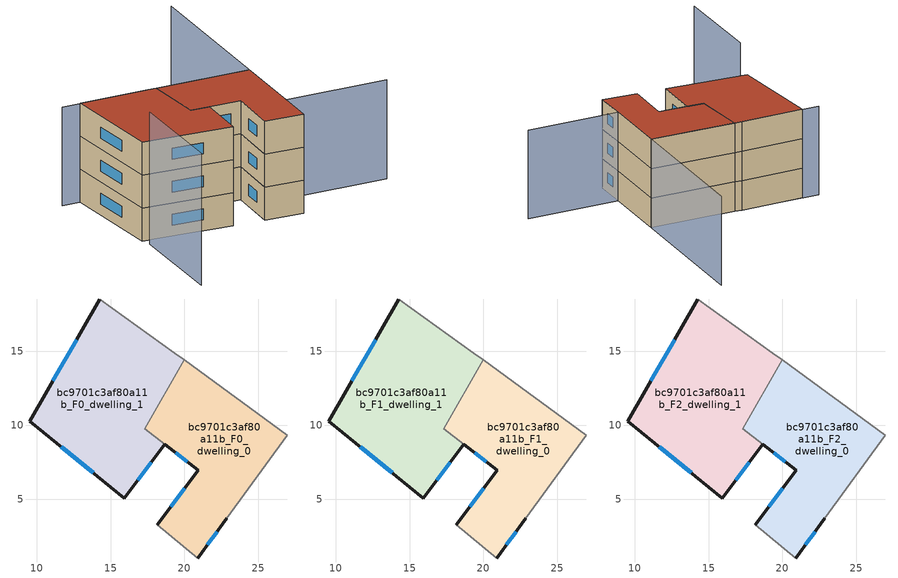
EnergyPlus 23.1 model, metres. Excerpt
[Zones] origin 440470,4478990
bc9701c3af80a11b_F0_dwelling_0
 floor ground (EU_floor_Construction): 26.96,9.31 22.87,3.68 20.91,1 18.17,3.24 20.94,6.95 18.66,8.71 17.32,9.76 19.97,14.43 z0
 wall outside (EU_wall_Construction): 18.66,8.71 20.94,6.95 18.17,3.24 / 20.91,1 22.87,3.68 z0:3
 wall adiabatic (EU_wall_Construction): 22.87,3.68 26.96,9.31 19.97,14.43 / 18.17,3.24 20.91,1 z0:3
 wall to bc9701c3af80a11b_F0_dwelling_1 (EU_wall_Construction): 19.97,14.43 17.32,9.76 18.66,8.71 z0:3
 window (EU_Window_Construction): 19.42,8.13 20.18,7.53 / 21.56,1.89 22.22,2.8 / 20.02,5.72 19.09,4.47 z0.99:2.01
bc9701c3af80a11b_F0_dwelling_1
 floor ground (EU_floor_Construction): 19.35,14.89 19.97,14.43 17.31,9.76 18.66,8.71 15.93,5.05 9.52,10.25 14.25,18.55 z0
 wall outside (EU_wall_Construction): 14.25,18.55 9.52,10.25 15.93,5.05 18.66,8.71 z0:3
 wall adiabatic (EU_wall_Construction): 19.97,14.43 19.35,14.89 14.25,18.55 z0:3
 window (EU_Window_Construction): 11.65,8.53 13.81,6.77 / 12.69,15.8 11.09,13 / 16.84,6.26 17.76,7.5 z0.99:2.01
bc9701c3af80a11b_F1_dwelling_0
 floor to bc9701c3af80a11b_F0_dwelling_0 (EU_floor_Construction): 26.96,9.31 22.87,3.68 20.91,1 18.17,3.24 20.94,6.95 18.66,8.71 17.32,9.76 19.97,14.43 z3
 wall outside (EU_wall_Construction): 18.66,8.71 20.94,6.95 18.17,3.24 / 20.91,1 22.87,3.68 z3:6
 wall adiabatic (EU_wall_Construction): 22.87,3.68 26.96,9.31 19.97,14.43 / 18.17,3.24 20.91,1 z3:6
 wall to bc9701c3af80a11b_F1_dwelling_1 (EU_wall_Construction): 19.97,14.43 17.32,9.76 18.66,8.71 z3:6
 window (EU_Window_Construction): 19.42,8.13 20.18,7.53 / 21.56,1.89 22.22,2.8 / 20.02,5.72 19.09,4.47 z3.99:5.01
bc9701c3af80a11b_F1_dwelling_1
 floor to bc9701c3af80a11b_F0_dwelling_1 (EU_floor_Construction): 19.35,14.89 19.97,14.43 17.31,9.76 18.66,8.71 15.93,5.05 9.52,10.25 14.25,18.55 z3
 wall outside (EU_wall_Construction): 14.25,18.55 9.52,10.25 15.93,5.05 18.66,8.71 z3:6
 wall adiabatic (EU_wall_Construction): 19.97,14.43 19.35,14.89 14.25,18.55 z3:6
 window (EU_Window_Construction): 11.65,8.53 13.81,6.77 / 12.69,15.8 11.09,13 / 16.84,6.26 17.76,7.5 z3.99:5.01
bc9701c3af80a11b_F2_dwelling_0
 floor to bc9701c3af80a11b_F1_dwelling_0 (EU_floor_Construction): 26.96,9.31 22.87,3.68 20.91,1 18.17,3.24 20.94,6.95 18.66,8.71 17.32,9.76 19.97,14.43 z6
 wall outside (EU_wall_Construction): 18.66,8.71 20.94,6.95 18.17,3.24 / 20.91,1 22.87,3.68 z6:9
 wall adiabatic (EU_wall_Construction): 22.87,3.68 26.96,9.31 19.97,14.43 / 18.17,3.24 20.91,1 z6:9
 wall to bc9701c3af80a11b_F2_dwelling_1 (EU_wall_Construction): 19.97,14.43 17.32,9.76 18.66,8.71 z6:9
 window (EU_Window_Construction): 19.42,8.13 20.18,7.53 / 21.56,1.89 22.22,2.8 / 20.02,5.72 19.09,4.47 z6.99:8.01
 roof outside (EU_roof_Construction): 22.87,3.68 26.96,9.31 19.97,14.43 17.32,9.76 18.66,8.71 20.94,6.95 18.17,3.24 20.91,1 z9
bc9701c3af80a11b_F2_dwelling_1
 floor to bc9701c3af80a11b_F1_dwelling_1 (EU_floor_Construction): 19.35,14.89 19.97,14.43 17.31,9.76 18.66,8.71 15.93,5.05 9.52,10.25 14.25,18.55 z6
 wall outside (EU_wall_Construction): 14.25,18.55 9.52,10.25 15.93,5.05 18.66,8.71 z6:9
 wall adiabatic (EU_wall_Construction): 19.97,14.43 19.35,14.89 14.25,18.55 z6:9
 window (EU_Window_Construction): 11.65,8.53 13.81,6.77 / 12.69,15.8 11.09,13 / 16.84,6.26 17.76,7.5 z6.99:8.01
 roof outside (EU_roof_Construction): 18.66,8.71 17.31,9.76 19.97,14.43 19.35,14.89 14.25,18.55 9.52,10.25 15.93,5.05 z9
shading: 3.82,1.67 9.31,9.43 z0:12; 30.43,-1.78 22.87,3.68 / 22.87,3.68 35.54,21.2 / 35.61,21.21 26.96,9.31 / 26.96,9.31 12.9,19.54 z0:9
[Building]
EU S2 Campaign: North Axis=0; Terrain=City; Solar Distribution=FullExterior
[Site:Location]
Madrid: Latitude=40.5; Longitude=-3.5; Time Zone=1; Elevation=609
[SizingPeriod:WeatherFileDays]
AnnualSizingPeriod: Begin Month=1; Begin Day of Month=1; End Month=12; End Day of Month=31; Day of Week for Start Day=Monday; Use Weather File Daylight Saving Period=No; Use Weather File Rain and Snow Indicators=No
[MATERIAL]
EU_InternalMass_Material: Roughness=MediumRough; Thickness=0.1; Conductivity=1; Density=1800; Specific Heat=900; Thermal Absorptance=0.9; Solar Absorptance=0.7; Visible Absorptance=0.7
[MATERIAL:NOMASS] Roughness=MediumRough; Thermal Absorptance=0.9; Solar Absorptance=0.7; Visible Absorptance=0.7
Name | Thermal Resistance
EU_wall_NoMass | 0.609216
EU_roof_NoMass | 0.513268
EU_floor_NoMass | 0.568163
[WINDOWMATERIAL:SIMPLEGLAZINGSYSTEM]
EU_Window_SimpleGlazing: UFactor=5.50606; Solar Heat Gain Coefficient=0.85; Visible Transmittance=0.85
[CONSTRUCTION]
EU_wall_Construction: EU_wall_NoMass
EU_roof_Construction: EU_roof_NoMass
EU_floor_Construction: EU_floor_NoMass
EU_Window_Construction: EU_Window_SimpleGlazing
EU_InternalMass_Construction: EU_InternalMass_Material
[ZONE] Type=1; Multiplier=1; Ceiling Height=autocalculate; Floor Area=autocalculate; Part of Total Floor Area=Yes
Name | Volume
bc9701c3af80a11b_F0_dwelling_0 | 185.864
bc9701c3af80a11b_F1_dwelling_0; bc9701c3af80a11b_F2_dwelling_0 | 185.865
bc9701c3af80a11b_F0_dwelling_1; bc9701c3af80a11b_F1_dwelling_1; bc9701c3af80a11b_F2_dwelling_1 | 224.763
[INTERNALMASS] Construction=EU_InternalMass_Construction
Name | Zone or ZoneList | Surface Area
bc9701c3af80a11b_F0_dwelling_0_EU_InternalMass | bc9701c3af80a11b_F0_dwelling_0 | 61.9592
bc9701c3af80a11b_F0_dwelling_1_EU_InternalMass | bc9701c3af80a11b_F0_dwelling_1 | 74.9215
bc9701c3af80a11b_F1_dwelling_0_EU_InternalMass | bc9701c3af80a11b_F1_dwelling_0 | 61.9592
bc9701c3af80a11b_F1_dwelling_1_EU_InternalMass | bc9701c3af80a11b_F1_dwelling_1 | 74.9215
bc9701c3af80a11b_F2_dwelling_0_EU_InternalMass | bc9701c3af80a11b_F2_dwelling_0 | 61.9592
bc9701c3af80a11b_F2_dwelling_1_EU_InternalMass | bc9701c3af80a11b_F2_dwelling_1 | 74.9215
[OTHEREQUIPMENT] Fuel Type=Electricity; Design Level Calculation Method=Watts/Area; Power per Zone Floor Area=1; Fraction Latent=0; Fraction Radiant=0; Fraction Lost=0; Carbon Dioxide Generation Rate=0; EndUse Subcategory=EU_Step8_InternalGains
Name | Zone or ZoneList or Space or SpaceList | Schedule
EU_Step8_InternalGain_bc9701c3af80a11b_F0_dwelling_0_f000 | bc9701c3af80a11b_F0_dwelling_0 | EU_Step8_GainSchedule_bc9701c3af80a11b_F0_dwelling_0_f000
EU_Step8_InternalGain_bc9701c3af80a11b_F0_dwelling_1_f000 | bc9701c3af80a11b_F0_dwelling_1 | EU_Step8_GainSchedule_bc9701c3af80a11b_F0_dwelling_1_f000
EU_Step8_InternalGain_bc9701c3af80a11b_F1_dwelling_0_f000 | bc9701c3af80a11b_F1_dwelling_0 | EU_Step8_GainSchedule_bc9701c3af80a11b_F1_dwelling_0_f000
EU_Step8_InternalGain_bc9701c3af80a11b_F1_dwelling_1_f000 | bc9701c3af80a11b_F1_dwelling_1 | EU_Step8_GainSchedule_bc9701c3af80a11b_F1_dwelling_1_f000
EU_Step8_InternalGain_bc9701c3af80a11b_F2_dwelling_0_f000 | bc9701c3af80a11b_F2_dwelling_0 | EU_Step8_GainSchedule_bc9701c3af80a11b_F2_dwelling_0_f000
EU_Step8_InternalGain_bc9701c3af80a11b_F2_dwelling_1_f000 | bc9701c3af80a11b_F2_dwelling_1 | EU_Step8_GainSchedule_bc9701c3af80a11b_F2_dwelling_1_f000
[ZONEVENTILATION:DESIGNFLOWRATE] Schedule=EU_AlwaysOn; Design Flow Rate Calculation Method=AirChanges/Hour; Air Changes per Hour=0.752966; Ventilation Type=Natural; Fan Pressure Rise=0; Fan Total Efficiency=1; Constant Term Coefficient=1; Temperature Term Coefficient=0; Velocity Term Coefficient=0; Velocity Squared Term Coefficient=0; Minimum Indoor Temperature=-100; Maximum Indoor Temperature=100; Delta Temperature=-100; Minimum Outdoor Temperature=-100; Maximum Outdoor Temperature=100; Maximum Wind Speed=40
Name | Zone or ZoneList or Space or SpaceList
EU_ConstantAir_bc9701c3af80a11b_F0_dwelling_0 | bc9701c3af80a11b_F0_dwelling_0
EU_ConstantAir_bc9701c3af80a11b_F0_dwelling_1 | bc9701c3af80a11b_F0_dwelling_1
EU_ConstantAir_bc9701c3af80a11b_F1_dwelling_0 | bc9701c3af80a11b_F1_dwelling_0
EU_ConstantAir_bc9701c3af80a11b_F1_dwelling_1 | bc9701c3af80a11b_F1_dwelling_1
EU_ConstantAir_bc9701c3af80a11b_F2_dwelling_0 | bc9701c3af80a11b_F2_dwelling_0
EU_ConstantAir_bc9701c3af80a11b_F2_dwelling_1 | bc9701c3af80a11b_F2_dwelling_1
[HVACTEMPLATE:THERMOSTAT] Constant Heating Setpoint=20; Constant Cooling Setpoint=50
EU_HeatOnly_bc9701c3af80a11b_F0_dwelling_0; EU_HeatOnly_bc9701c3af80a11b_F0_dwelling_1; EU_HeatOnly_bc9701c3af80a11b_F1_dwelling_0; EU_HeatOnly_bc9701c3af80a11b_F1_dwelling_1; EU_HeatOnly_bc9701c3af80a11b_F2_dwelling_0; EU_HeatOnly_bc9701c3af80a11b_F2_dwelling_1
[HVACTEMPLATE:ZONE:IDEALLOADSAIRSYSTEM] System Availability Schedule=EU_AlwaysOn; Maximum Heating Supply Air Temperature=50; Minimum Cooling Supply Air Temperature=13; Maximum Heating Supply Air Humidity Ratio=0.0156; Minimum Cooling Supply Air Humidity Ratio=0.0077; Heating Limit=NoLimit; Cooling Limit=NoLimit; Heating Availability Schedule=EU_AlwaysOn; Cooling Availability Schedule=EU_CoolingOff; Dehumidification Control Type=ConstantSensibleHeatRatio; Cooling Sensible Heat Ratio=0.7; Dehumidification Setpoint=60; Humidification Control Type=None; Humidification Setpoint=30; Outdoor Air Method=None; Outdoor Air Flow Rate per Person=0.00944; Outdoor Air Flow Rate per Zone Floor Area=0; Outdoor Air Flow Rate per Zone=0; Demand Controlled Ventilation Type=None; Outdoor Air Economizer Type=NoEconomizer; Heat Recovery Type=None; Sensible Heat Recovery Effectiveness=0.7; Latent Heat Recovery Effectiveness=0.65
Name | Template Thermostat
bc9701c3af80a11b_F0_dwelling_0 | EU_HeatOnly_bc9701c3af80a11b_F0_dwelling_0
bc9701c3af80a11b_F0_dwelling_1 | EU_HeatOnly_bc9701c3af80a11b_F0_dwelling_1
bc9701c3af80a11b_F1_dwelling_0 | EU_HeatOnly_bc9701c3af80a11b_F1_dwelling_0
bc9701c3af80a11b_F1_dwelling_1 | EU_HeatOnly_bc9701c3af80a11b_F1_dwelling_1
bc9701c3af80a11b_F2_dwelling_0 | EU_HeatOnly_bc9701c3af80a11b_F2_dwelling_0
bc9701c3af80a11b_F2_dwelling_1 | EU_HeatOnly_bc9701c3af80a11b_F2_dwelling_1
[SIZING:ZONE] Zone Cooling Design Supply Air Temperature Input Method=SupplyAirTemperature; Zone Cooling Design Supply Air Temperature=13; Zone Heating Design Supply Air Temperature Input Method=SupplyAirTemperature; Zone Heating Design Supply Air Temperature=50; Zone Cooling Design Supply Air Humidity Ratio=0.008; Zone Heating Design Supply Air Humidity Ratio=0.008; Cooling Design Air Flow Method=DesignDay; Cooling Design Air Flow Rate=0; Cooling Minimum Air Flow per Zone Floor Area=0.000762; Cooling Minimum Air Flow=0; Cooling Minimum Air Flow Fraction=0.2; Heating Design Air Flow Method=DesignDay; Heating Design Air Flow Rate=0; Heating Maximum Air Flow per Zone Floor Area=0.002032; Heating Maximum Air Flow=0.141576; Heating Maximum Air Flow Fraction=0.3; Account for Dedicated Outdoor Air System=No; Dedicated Outdoor Air System Control Strategy=NeutralSupplyAir; Dedicated Outdoor Air Low Setpoint Temperature for Design=autosize; Dedicated Outdoor Air High Setpoint Temperature for Design=autosize; Zone Load Sizing Method=Sensible Load Only No Latent Load; Zone Latent Cooling Design Supply Air Humidity Ratio Input Method=HumidityRatioDifference; Zone Cooling Design Supply Air Humidity Ratio Difference=0.005; Zone Latent Heating Design Supply Air Humidity Ratio Input Method=HumidityRatioDifference; Zone Humidification Design Supply Air Humidity Ratio Difference=0.005
bc9701c3af80a11b_F0_dwelling_0; bc9701c3af80a11b_F0_dwelling_1; bc9701c3af80a11b_F1_dwelling_0; bc9701c3af80a11b_F1_dwelling_1; bc9701c3af80a11b_F2_dwelling_0; bc9701c3af80a11b_F2_dwelling_1
[SCHEDULE:CONSTANT]
Name | Hourly Value
EU_AlwaysOn | 1
EU_CoolingOff | 0
[SCHEDULE:FILE] Column Number=1; Rows to Skip at Top=0; Number of Hours of Data=8760; Column Separator=Comma; Interpolate to Timestep=No; Minutes per Item=60; Adjust Schedule for Daylight Savings=Yes
Name | File
EU_Step8_GainSchedule_bc9701c3af80a11b_F0_dwelling_0_f000 | ../../schedules/bc9701c3af80a11b/bc9701c3af80a11b_F0_dwelling_0_f000_gain.csv
EU_Step8_GainSchedule_bc9701c3af80a11b_F0_dwelling_1_f000 | ../../schedules/bc9701c3af80a11b/bc9701c3af80a11b_F0_dwelling_1_f000_gain.csv
EU_Step8_GainSchedule_bc9701c3af80a11b_F1_dwelling_0_f000 | ../../schedules/bc9701c3af80a11b/bc9701c3af80a11b_F1_dwelling_0_f000_gain.csv
EU_Step8_GainSchedule_bc9701c3af80a11b_F1_dwelling_1_f000 | ../../schedules/bc9701c3af80a11b/bc9701c3af80a11b_F1_dwelling_1_f000_gain.csv
EU_Step8_GainSchedule_bc9701c3af80a11b_F2_dwelling_0_f000 | ../../schedules/bc9701c3af80a11b/bc9701c3af80a11b_F2_dwelling_0_f000_gain.csv
EU_Step8_GainSchedule_bc9701c3af80a11b_F2_dwelling_1_f000 | ../../schedules/bc9701c3af80a11b/bc9701c3af80a11b_F2_dwelling_1_f000_gain.csv
